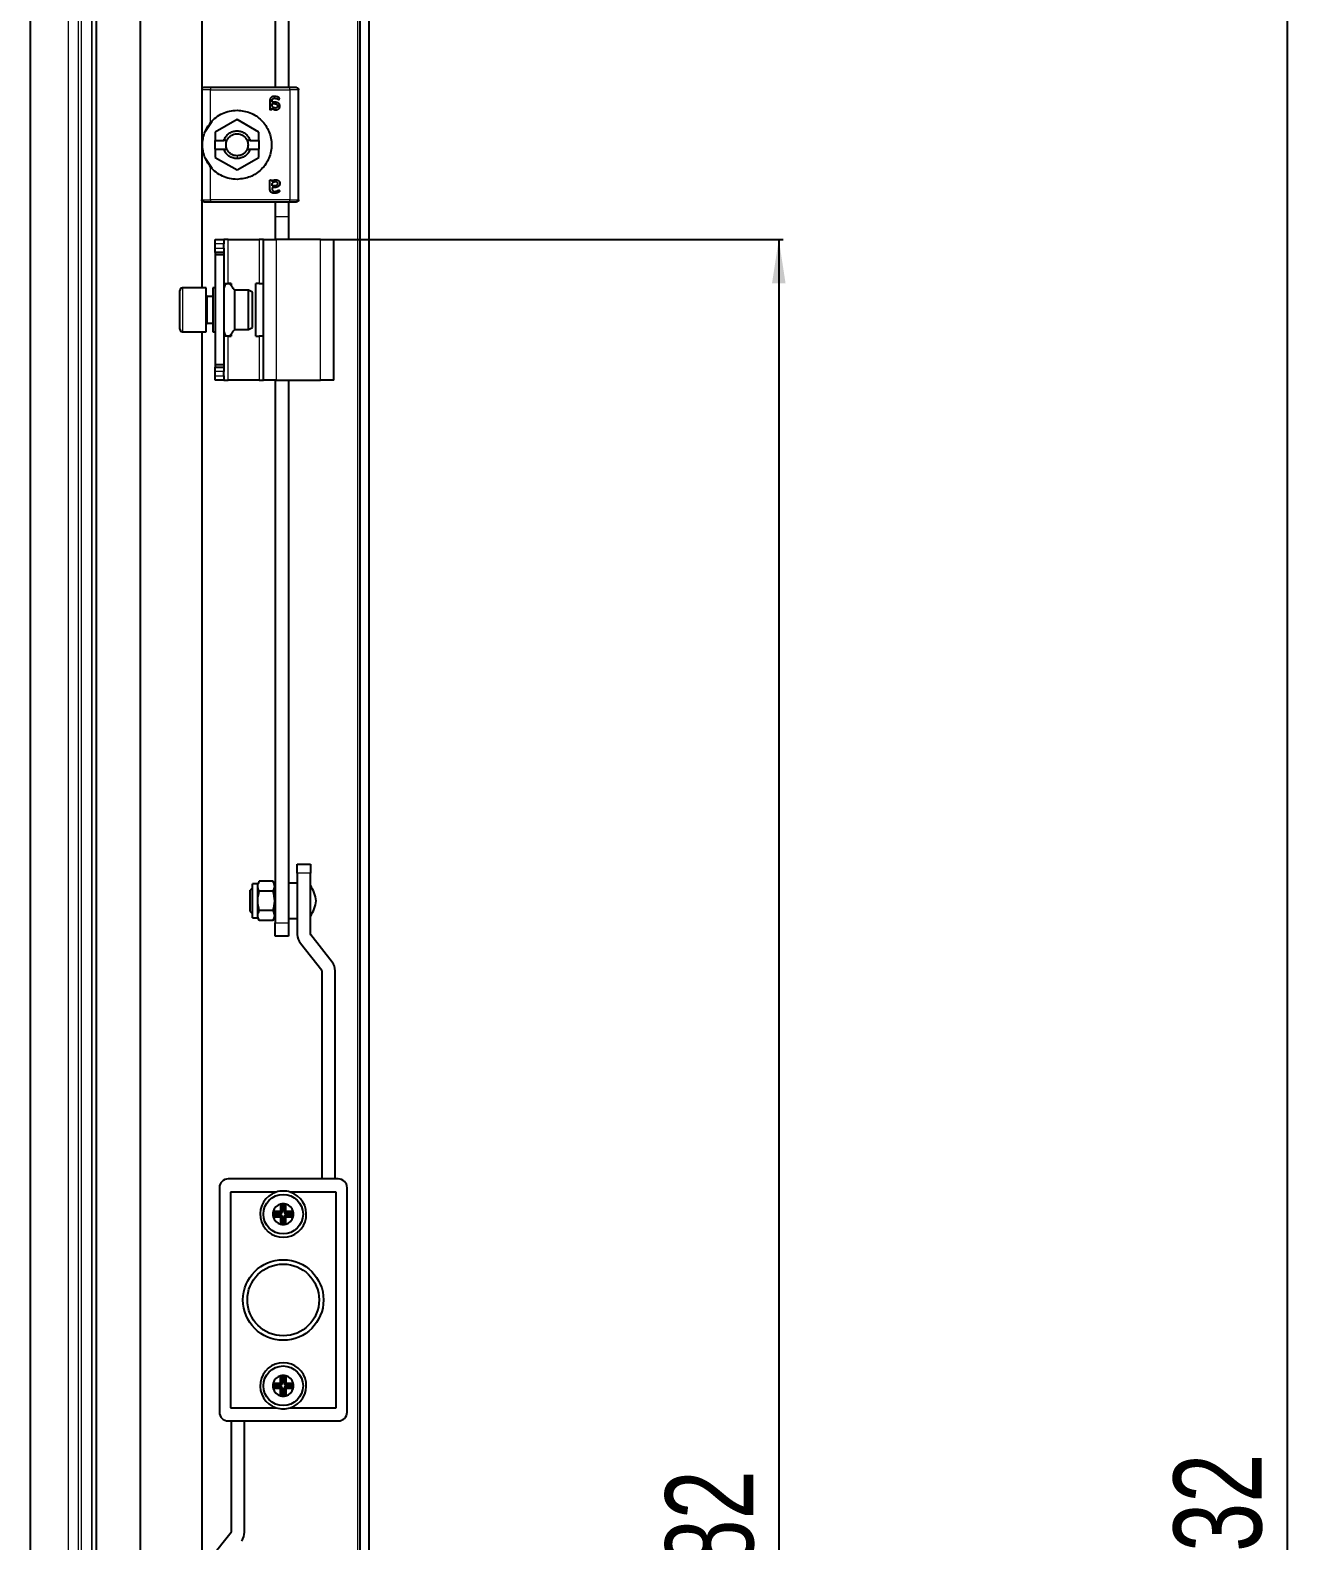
# Model space of a CAD drawing. Header units: millimetres. Extents: x -975 to 2049, y -1447 to 978.
# Drawn here: x 1762.1 to 2049.3, y -179.9 to 163.4 of the extents above; entities that cross this region are included whole.
import ezdxf

# ---------------------------------------------------------------- set-up
doc = ezdxf.new("R2010")
doc.units = ezdxf.units.MM
doc.layers.add('FORMAT', color=7, linetype='Continuous')
doc.styles.add('SLDTEXTSTYLE0', font='TXT', dxfattribs={"width": 0.75})
doc.dimstyles.new('SLDDIMSTYLE0', dxfattribs={"dimtxt": 20, "dimasz": 10, "dimexe": 0, "dimexo": 0.0625, "dimgap": 5, "dimtad": 2, "dimdec": 1, "dimrnd": 1e-09, "dimzin": 12, "dimdsep": 46, "dimtxsty": 'SLDTEXTSTYLE0', "dimsah": 1, "dimcen": 0.09, "dimadec": 0, "dimazin": 3, "dimtfac": 1, "dimtofl": 0, "dimtmove": 0, "dimatfit": 3, "dimfxl": 0, "dimfrac": 2, "dimtolj": 1, "dimtzin": 12, "dimarcsym": 0})

# ---------------------------------------------------------------- blocks, each defined once
blk = doc.blocks.new('_D_8')
at = {"layer": 'FORMAT'}
for p, q in [((1831.15, 690.82), (2048.76, 690.82)), ((2047.76, 690.82), (2047.76, -1041.18)), ((1831.15, -1041.18), (2048.76, -1041.18))]:
    blk.add_line(p, q, dxfattribs=at)
for points in [[(2047.76, 690.82), (2046.22, 680.82), (2049.29, 680.82)], [(2047.76, -1041.18), (2049.29, -1031.18), (2046.22, -1031.18)]]:
    blk.add_solid(points, dxfattribs=at)
at = {"layer": 'FORMAT', "insert": (2021.97, -204.74), "char_height": 20, "attachment_point": 1, "rotation": 90, "style": 'SLDTEXTSTYLE0'}
blk.add_mtext('1732', dxfattribs=at)
blk = doc.blocks.new('_D_11')
at = {"layer": 'FORMAT'}
for p, q in [((1831.15, 115.82), (1933.26, 115.82)), ((1932.26, 115.82), (1932.26, -466.18)), ((1831.15, -466.18), (1933.26, -466.18))]:
    blk.add_line(p, q, dxfattribs=at)
for points in [[(1932.26, 115.82), (1930.72, 105.82), (1933.8, 105.82)], [(1932.26, -466.18), (1933.8, -456.18), (1930.72, -456.18)]]:
    blk.add_solid(points, dxfattribs=at)
at = {"layer": 'FORMAT', "insert": (1906.48, -197.35), "char_height": 20, "attachment_point": 1, "rotation": 90, "style": 'SLDTEXTSTYLE0'}
blk.add_mtext('582', dxfattribs=at)

msp = doc.modelspace()

# ---------------------------------------------------------------- linework, layer by layer
at = {"color": 7, "linetype": 'Continuous', "lineweight": 25}
for p, q in [((1837.14, -1152.68), (1837.14, 802.32)), ((1839.14, -1152.68), (1839.14, 802.32)), ((1787.14, 769.32), (1787.14, -1119.68)), ((1777.14, 739.82), (1777.14, -1090.18)), ((1762.14, 724.82), (1762.14, -1075.18)), ((1801.14, 669.82), (1801.14, 149.99)), ((1817.84, 658.82), (1817.84, 150.32)), ((1820.84, 658.82), (1820.84, 150.32)), ((1801.14, 149.82), (1801.14, 124.82)), ((1821.14, 150.32), (1803.14, 150.32)), ((1821.74, 150.32), (1821.49, 150.32)), ((1823.14, 124.82), (1823.14, 149.82)), ((1816.58, 147.28), (1816.58, 145.41)), ((1817.04, 145.41), (1817.04, 145.69)), ((1817.11, 147.03), (1817.11, 147.24)), ((1817.49, 147.03), (1817.11, 147.03)), ((1817.11, 146.67), (1817.54, 146.67)), ((1817.11, 146.08), (1817.11, 146.67)), ((1801.97, 140.45), (1803.48, 142.7)), ((1809.14, 143.03), (1804.19, 140.18)), ((1814.09, 140.18), (1809.14, 143.03)), ((1804.19, 140.18), (1804.19, 138.32)), ((1804.19, 138.32), (1806.15, 138.32)), ((1804.19, 136.32), (1804.19, 138.32)), ((1806.85, 138.32), (1806.15, 138.32)), ((1812.13, 138.32), (1811.43, 138.32)), ((1812.13, 138.32), (1814.09, 138.32)), ((1814.09, 138.32), (1814.09, 140.18)), ((1814.09, 138.32), (1814.09, 136.32)), ((1803.48, 131.94), (1801.97, 134.19)), ((1804.19, 136.32), (1804.19, 134.46)), ((1804.19, 136.32), (1806.15, 136.32)), ((1804.19, 134.46), (1809.14, 131.6)), ((1806.15, 136.32), (1806.85, 136.32)), ((1809.14, 131.6), (1814.09, 134.46)), ((1811.43, 136.32), (1812.13, 136.32)), ((1812.13, 136.32), (1814.09, 136.32)), ((1814.09, 134.46), (1814.09, 136.32)), ((1816.58, 127.36), (1816.58, 129.23)), ((1817.04, 129.23), (1817.04, 128.95)), ((1817.11, 127.97), (1817.11, 128.55)), ((1817.54, 127.97), (1817.11, 127.97)), ((1817.49, 127.61), (1817.11, 127.61)), ((1817.11, 127.61), (1817.11, 127.39)), ((1801.14, 124.64), (1801.14, 104.82)), ((1803.14, 124.32), (1821.14, 124.32)), ((1817.84, 124.41), (1817.84, 121.02)), ((1820.84, 124.41), (1820.84, 121.02)), ((1821.49, 124.32), (1821.74, 124.32)), ((1817.84, 121.02), (1817.84, 115.82)), ((1820.84, 121.02), (1820.84, 115.82)), ((1804.14, 115.82), (1806.14, 115.82)), ((1804.14, 114.82), (1804.14, 115.82)), ((1804.14, 113.82), (1804.14, 114.82)), ((1804.14, 112.82), (1804.14, 113.82)), ((1806.14, 115.82), (1806.14, 114.82)), ((1807.14, 115.82), (1806.14, 115.82)), ((1806.14, 113.82), (1806.14, 114.82)), ((1806.14, 113.82), (1806.14, 112.82)), ((1807.14, 115.82), (1814.14, 115.82)), ((1815.14, 115.82), (1814.14, 115.82)), ((1815.14, 115.82), (1818.14, 115.82)), ((1815.14, 83.82), (1815.14, 115.82)), ((1828.14, 115.82), (1818.14, 115.82)), ((1828.14, 115.82), (1831.14, 115.82)), ((1831.14, 83.82), (1831.14, 115.82)), ((1806.14, 112.82), (1804.14, 112.82)), ((1804.14, 112.82), (1804.14, 112.32)), ((1806.14, 112.32), (1804.14, 112.32)), ((1804.14, 112.32), (1804.14, 87.32)), ((1806.14, 112.82), (1806.14, 112.32)), ((1806.14, 112.32), (1806.14, 87.32)), ((1796.14, 97.57), (1796.14, 104.22)), ((1802.14, 104.82), (1796.74, 104.82)), ((1802.14, 97.26), (1802.14, 104.82)), ((1804.14, 104.82), (1803.64, 104.82)), ((1803.64, 104.82), (1803.64, 103.61)), ((1803.64, 103.61), (1803.64, 94.82)), ((1806.14, 105.82), (1807.14, 105.82)), ((1807.84, 105.82), (1807.14, 105.82)), ((1807.84, 105.82), (1807.84, 105.37)), ((1811.77, 104.32), (1808.64, 104.32)), ((1808.64, 95.32), (1808.64, 104.32)), ((1812.64, 103.82), (1811.77, 104.32)), ((1811.77, 95.32), (1811.77, 104.32)), ((1812.64, 95.82), (1812.64, 103.82)), ((1813.44, 93.82), (1813.44, 105.82)), ((1814.14, 105.82), (1813.44, 105.82)), ((1814.14, 105.82), (1815.14, 105.82)), ((1803.64, 102.82), (1802.39, 102.82)), ((1796.14, 95.42), (1796.14, 97.57)), ((1802.14, 94.82), (1802.14, 97.26)), ((1802.39, 96.82), (1803.64, 96.82)), ((1796.74, 94.82), (1802.14, 94.82)), ((1801.14, 94.82), (1801.14, -445.18)), ((1803.64, 94.82), (1804.14, 94.82)), ((1807.14, 93.82), (1806.14, 93.82)), ((1807.14, 93.82), (1807.84, 93.82)), ((1807.84, 94.27), (1807.84, 93.82)), ((1808.64, 95.32), (1811.77, 95.32)), ((1811.77, 95.32), (1812.64, 95.82)), ((1813.44, 93.82), (1814.14, 93.82)), ((1815.14, 93.82), (1814.14, 93.82)), ((1806.14, 87.32), (1804.14, 87.32)), ((1804.14, 87.32), (1804.14, 86.82)), ((1804.14, 85.82), (1804.14, 86.82)), ((1804.14, 86.82), (1806.14, 86.82)), ((1804.14, 84.82), (1804.14, 85.82)), ((1806.14, 87.32), (1806.14, 86.82)), ((1806.14, 86.82), (1806.14, 85.82)), ((1806.14, 84.82), (1806.14, 85.82)), ((1804.14, 83.82), (1804.14, 84.82)), ((1806.14, 83.82), (1804.14, 83.82)), ((1806.14, 84.82), (1806.14, 83.82)), ((1806.14, 83.82), (1807.14, 83.82)), ((1814.14, 83.82), (1807.14, 83.82)), ((1814.14, 83.82), (1815.14, 83.82)), ((1818.14, 83.82), (1815.14, 83.82)), ((1817.84, 83.82), (1817.84, -39.48)), ((1818.14, 83.82), (1828.14, 83.82)), ((1820.84, 83.82), (1820.84, -39.48)), ((1831.14, 83.82), (1828.14, 83.82)), ((1822.84, -26.18), (1825.84, -26.18)), ((1822.84, -28.18), (1822.84, -26.18)), ((1825.84, -26.18), (1825.84, -28.18)), ((1813.84, -30.63), (1812.64, -30.63)), ((1812.64, -34.48), (1812.64, -30.63)), ((1814.19, -30.03), (1813.84, -30.63)), ((1813.84, -34.48), (1813.84, -30.63)), ((1817.29, -30.03), (1814.19, -30.03)), ((1817.64, -30.63), (1817.29, -30.03)), ((1817.64, -30.63), (1817.64, -38.33)), ((1822.84, -30.48), (1820.84, -30.48)), ((1822.84, -28.18), (1822.84, -42.11)), ((1825.84, -42.11), (1825.84, -28.18)), ((1812.64, -31.53), (1812.14, -32.03)), ((1812.14, -36.93), (1812.14, -32.03)), ((1817.29, -32.26), (1814.19, -32.26)), ((1817.84, -31.53), (1817.64, -31.53)), ((1812.14, -36.93), (1812.64, -37.43)), ((1812.64, -38.33), (1812.64, -34.48)), ((1813.84, -38.33), (1813.84, -34.48)), ((1817.29, -36.71), (1814.19, -36.71)), ((1817.64, -37.43), (1817.84, -37.43)), ((1812.64, -38.33), (1813.84, -38.33)), ((1813.84, -38.33), (1814.19, -38.93)), ((1817.29, -38.93), (1814.19, -38.93)), ((1817.29, -38.93), (1817.64, -38.33)), ((1817.84, -42.48), (1817.84, -39.48)), ((1820.84, -38.48), (1822.84, -38.48)), ((1820.84, -39.48), (1820.84, -42.48)), ((1820.84, -42.48), (1817.84, -42.48)), ((1823.53, -44.09), (1828.4, -50.27)), ((1830.75, -48.41), (1825.88, -42.24)), ((1828.44, -50.39), (1828.44, -97.68)), ((1831.44, -97.68), (1831.44, -50.39)), ((1832.14, -97.68), (1807.14, -97.68)), ((1805.14, -99.68), (1805.14, -150.68)), ((1807.64, -100.68), (1807.64, -149.68)), ((1818.04, -100.68), (1807.64, -100.68)), ((1831.64, -100.68), (1821.24, -100.68)), ((1831.64, -149.68), (1831.64, -100.68)), ((1834.14, -150.68), (1834.14, -99.68)), ((1817.73, -105.52), (1817.37, -105.08)), ((1818.94, -105.08), (1817.37, -105.08)), ((1817.73, -105.84), (1817.37, -106.28)), ((1817.37, -106.28), (1818.94, -106.28)), ((1818.94, -105.52), (1817.73, -105.52)), ((1817.73, -105.84), (1818.94, -105.84)), ((1819.04, -103.41), (1819.04, -104.98)), ((1819.48, -103.77), (1819.04, -103.41)), ((1819.04, -106.38), (1819.04, -107.95)), ((1819.48, -103.77), (1819.48, -104.98)), ((1819.48, -106.38), (1819.48, -107.59)), ((1819.8, -103.77), (1820.24, -103.41)), ((1819.8, -104.98), (1819.8, -103.77)), ((1819.8, -107.59), (1819.8, -106.38)), ((1820.24, -104.98), (1820.24, -103.41)), ((1820.24, -107.95), (1820.24, -106.38)), ((1821.91, -105.08), (1820.34, -105.08)), ((1821.55, -105.52), (1820.34, -105.52)), ((1820.34, -105.84), (1821.55, -105.84)), ((1820.34, -106.28), (1821.91, -106.28)), ((1821.55, -105.52), (1821.91, -105.08)), ((1821.55, -105.84), (1821.91, -106.28)), ((1819.48, -107.59), (1819.04, -107.95)), ((1819.8, -107.59), (1820.24, -107.95)), ((1817.37, -144.08), (1818.94, -144.08)), ((1817.73, -144.52), (1817.37, -144.08)), ((1819.04, -143.98), (1819.04, -142.41)), ((1819.48, -142.77), (1819.04, -142.41)), ((1819.48, -143.98), (1819.48, -142.77)), ((1819.8, -142.77), (1820.24, -142.41)), ((1819.8, -142.77), (1819.8, -143.98)), ((1820.24, -142.41), (1820.24, -143.98)), ((1820.34, -144.08), (1821.91, -144.08)), ((1821.55, -144.52), (1821.91, -144.08)), ((1817.73, -144.84), (1817.37, -145.28)), ((1818.94, -145.28), (1817.37, -145.28)), ((1817.73, -144.52), (1818.94, -144.52)), ((1818.94, -144.84), (1817.73, -144.84)), ((1819.04, -146.95), (1819.04, -145.38)), ((1819.48, -146.59), (1819.04, -146.95)), ((1819.48, -146.59), (1819.48, -145.38)), ((1819.8, -145.38), (1819.8, -146.59)), ((1819.8, -146.59), (1820.24, -146.95)), ((1820.24, -145.38), (1820.24, -146.95)), ((1820.34, -144.52), (1821.55, -144.52)), ((1821.55, -144.84), (1820.34, -144.84)), ((1821.91, -145.28), (1820.34, -145.28)), ((1821.55, -144.84), (1821.91, -145.28)), ((1807.64, -149.68), (1818.04, -149.68)), ((1821.24, -149.68), (1831.64, -149.68)), ((1807.14, -152.68), (1832.14, -152.68)), ((1807.84, -152.68), (1807.84, -177.91)), ((1810.84, -177.91), (1810.84, -152.68)), ((1807.8, -178.04), (1803.04, -184.01))]:
    msp.add_line(p, q, dxfattribs=at)
at = {"color": 8, "linetype": 'Continuous', "lineweight": 18}
for p, q in [((1836.54, 799.72), (1836.54, -1150.08)), ((1776.04, 738.72), (1776.04, -1089.08)), ((1776.14, 738.82), (1776.14, -1089.18)), ((1773.04, 735.72), (1773.04, -1086.08)), ((1773.73, 736.41), (1773.73, -1086.77)), ((1770.73, 733.41), (1770.73, -1083.77)), ((1803.14, 142.38), (1803.14, 149.82)), ((1803.14, 149.82), (1821.14, 149.82)), ((1821.14, 149.82), (1821.14, 124.82)), ((1809.14, 134.82), (1809.14, 134.17)), ((1803.14, 124.82), (1803.14, 132.26)), ((1821.14, 124.82), (1803.14, 124.82)), ((1817.84, 121.02), (1820.84, 121.02)), ((1806.14, 114.82), (1804.14, 114.82)), ((1804.14, 113.82), (1806.14, 113.82)), ((1807.14, 105.82), (1807.14, 115.82)), ((1814.14, 115.82), (1814.14, 105.82)), ((1818.14, 83.82), (1818.14, 115.82)), ((1828.14, 83.82), (1828.14, 115.82)), ((1796.74, 104.82), (1796.74, 97.26)), ((1802.39, 102.82), (1802.39, 96.82)), ((1796.74, 97.26), (1796.74, 94.82)), ((1807.14, 83.82), (1807.14, 93.82)), ((1814.14, 93.82), (1814.14, 83.82)), ((1806.14, 85.82), (1804.14, 85.82)), ((1804.14, 84.82), (1806.14, 84.82)), ((1825.84, -28.18), (1822.84, -28.18)), ((1817.84, -39.48), (1820.84, -39.48)), ((1818.94, -105.52), (1818.94, -105.08)), ((1818.94, -105.84), (1818.94, -106.28)), ((1819.48, -104.98), (1819.04, -104.98)), ((1819.48, -106.38), (1819.04, -106.38)), ((1819.8, -104.98), (1820.24, -104.98)), ((1819.8, -106.38), (1820.24, -106.38)), ((1820.34, -105.52), (1820.34, -105.08)), ((1820.34, -105.84), (1820.34, -106.28)), ((1818.94, -144.52), (1818.94, -144.08)), ((1819.48, -143.98), (1819.04, -143.98)), ((1819.8, -143.98), (1820.24, -143.98)), ((1820.34, -144.52), (1820.34, -144.08)), ((1818.94, -144.84), (1818.94, -145.28)), ((1819.48, -145.38), (1819.04, -145.38)), ((1819.8, -145.38), (1820.24, -145.38)), ((1820.34, -144.84), (1820.34, -145.28))]:
    msp.add_line(p, q, dxfattribs=at)
at = {"color": 7, "linetype": 'Continuous', "lineweight": 25}
for centre, radius in [((1819.64, -105.68), 4.5), ((1819.64, -125.18), 9.15), ((1819.64, -125.18), 8.15), ((1819.64, -144.68), 4.5)]:
    msp.add_circle(centre, radius, dxfattribs=at)
for centre, radius, start, end in [((1796.74, 104.22), 0.6, 90, 180), ((1802.39, 103.07), 0.25, 180, 270), ((1802.39, 96.57), 0.25, 90, 180), ((1796.74, 95.42), 0.6, 180, 270), ((1819.2, -35.44), 8, 6.8819, 33.8709), ((1819.2, -33.52), 8, 326.1291, 353.1181), ((1826.04, -42.11), 3.2, 180, 218.264), ((1826.04, -42.11), 0.2, 180, 218.264), ((1828.24, -50.39), 0.2, 0, 38.264), ((1828.24, -50.39), 3.2, 0, 38.264), ((1807.14, -99.68), 2, 90, 180), ((1832.14, -99.68), 2, 0, 90), ((1819.64, -105.68), 5.25, 107.7528, 72.2472), ((1819.64, -105.68), 5.25, 72.2472, 107.7528), ((1819.64, -105.68), 2.35, 165.2075, 194.7925), ((1819.64, -105.68), 2.35, 104.7925, 165.2075), ((1819.64, -105.68), 2.35, 194.7925, 255.2075), ((1819.64, -105.68), 1.91, 175.1056, 184.8944), ((1818.94, -104.98), 0.1, 270, 0), ((1818.94, -104.98), 0.537, 270, 0), ((1818.94, -106.38), 0.537, 0, 90), ((1818.94, -106.38), 0.1, 0, 90), ((1819.64, -105.68), 2.35, 75.2075, 104.7925), ((1819.64, -105.68), 1.91, 85.1056, 94.8944), ((1820.34, -104.98), 0.537, 180, 270), ((1820.34, -106.38), 0.537, 90, 180), ((1819.64, -105.68), 2.35, 14.7925, 75.2075), ((1820.34, -104.98), 0.1, 180, 270), ((1819.64, -105.68), 2.35, 284.7925, 345.2075), ((1820.34, -106.38), 0.1, 90, 180), ((1819.64, -105.68), 1.91, 355.1056, 4.8944), ((1819.64, -105.68), 2.35, 345.2075, 14.7925), ((1819.64, -105.68), 2.35, 255.2075, 284.7925), ((1819.64, -105.68), 1.91, 265.1056, 274.8944), ((1819.64, -144.68), 5.25, 287.7528, 252.2472), ((1819.64, -144.68), 2.35, 165.2075, 194.7925), ((1819.64, -144.68), 2.35, 104.7925, 165.2075), ((1818.94, -143.98), 0.1, 270, 0), ((1818.94, -143.98), 0.537, 270, 0), ((1819.64, -144.68), 2.35, 75.2075, 104.7925), ((1819.64, -144.68), 1.91, 85.1056, 94.8944), ((1820.34, -143.98), 0.537, 180, 270), ((1819.64, -144.68), 2.35, 14.7925, 75.2075), ((1820.34, -143.98), 0.1, 180, 270), ((1819.64, -144.68), 2.35, 345.2075, 14.7925), ((1819.64, -144.68), 2.35, 194.7925, 255.2075), ((1819.64, -144.68), 1.91, 175.1056, 184.8944), ((1818.94, -145.38), 0.537, 0, 90), ((1818.94, -145.38), 0.1, 0, 90), ((1819.64, -144.68), 2.35, 255.2075, 284.7925), ((1819.64, -144.68), 1.91, 265.1056, 274.8944), ((1820.34, -145.38), 0.537, 90, 180), ((1819.64, -144.68), 2.35, 284.7925, 345.2075), ((1820.34, -145.38), 0.1, 90, 180), ((1819.64, -144.68), 1.91, 355.1056, 4.8944), ((1807.14, -150.68), 2, 180, 270), ((1819.64, -144.68), 5.25, 252.2472, 287.7528), ((1832.14, -150.68), 2, 270, 0), ((1807.64, -177.91), 0.2, 321.4416, 0), ((1807.64, -177.91), 3.2, 321.4416, 0)]:
    msp.add_arc(centre, radius, start, end, dxfattribs=at)
for points in [[(1801.64, 150.32), (1801.58, 150.31), (1801.44, 150.3), (1801.28, 150.18), (1801.16, 150.02), (1801.15, 149.88), (1801.14, 149.82)], [(1803.14, 150.32), (1802.94, 150.32), (1802.55, 150.32), (1802.06, 150.32), (1801.71, 150.32), (1801.66, 150.32), (1801.64, 150.32)], [(1822.64, 150.32), (1822.62, 150.32), (1822.57, 150.32), (1822.23, 150.32), (1821.73, 150.32), (1821.34, 150.32), (1821.14, 150.32)], [(1822.64, 150.32), (1822.71, 150.31), (1822.84, 150.3), (1823, 150.18), (1823.12, 150.02), (1823.13, 149.88), (1823.14, 149.82)], [(1803.14, 142.38), (1803.53, 142.79), (1804.32, 143.62), (1805.81, 144.49), (1807.43, 145.06), (1808.57, 145.13), (1809.14, 145.17)], [(1809.14, 145.17), (1810.17, 145.05), (1812.22, 144.82), (1814.84, 143), (1816.58, 140.41), (1817.19, 137.32), (1816.58, 134.23), (1814.84, 131.64), (1812.22, 129.82), (1810.17, 129.59), (1809.14, 129.47)], [(1806.15, 138.32), (1806.29, 138.62), (1806.55, 139.22), (1807.27, 139.92), (1808.16, 140.37), (1809.14, 140.52), (1810.12, 140.37), (1811.01, 139.92), (1811.73, 139.22), (1812, 138.62), (1812.13, 138.32)], [(1806.85, 136.32), (1806.79, 136.48), (1806.67, 136.8), (1806.63, 137.32), (1806.67, 137.84), (1806.79, 138.16), (1806.85, 138.32)], [(1806.85, 138.32), (1806.96, 138.53), (1807.2, 138.96), (1807.75, 139.44), (1808.42, 139.76), (1808.9, 139.8), (1809.14, 139.82)], [(1809.14, 139.82), (1809.38, 139.8), (1809.87, 139.76), (1810.53, 139.44), (1811.09, 138.96), (1811.32, 138.53), (1811.43, 138.32)], [(1811.43, 138.32), (1811.49, 138.16), (1811.61, 137.84), (1811.66, 137.32), (1811.61, 136.8), (1811.49, 136.48), (1811.43, 136.32)], [(1809.14, 134.17), (1808.81, 134.2), (1808.16, 134.26), (1807.27, 134.73), (1806.55, 135.41), (1806.29, 136.02), (1806.15, 136.32)], [(1809.14, 134.82), (1808.9, 134.84), (1808.42, 134.88), (1807.75, 135.2), (1807.2, 135.68), (1806.96, 136.11), (1806.85, 136.32)], [(1812.13, 136.32), (1812, 136.02), (1811.73, 135.41), (1811.01, 134.73), (1810.12, 134.26), (1809.47, 134.2), (1809.14, 134.17)], [(1811.43, 136.32), (1811.32, 136.11), (1811.09, 135.68), (1810.53, 135.2), (1809.87, 134.88), (1809.38, 134.84), (1809.14, 134.82)], [(1809.14, 129.47), (1808.57, 129.5), (1807.43, 129.58), (1805.81, 130.15), (1804.32, 131.02), (1803.53, 131.85), (1803.14, 132.26)], [(1801.64, 124.32), (1801.58, 124.33), (1801.44, 124.34), (1801.28, 124.46), (1801.16, 124.62), (1801.15, 124.75), (1801.14, 124.82)], [(1801.64, 124.32), (1801.66, 124.32), (1801.71, 124.32), (1802.06, 124.32), (1802.55, 124.32), (1802.94, 124.32), (1803.14, 124.32)], [(1821.14, 124.32), (1821.34, 124.32), (1821.73, 124.32), (1822.23, 124.32), (1822.57, 124.32), (1822.62, 124.32), (1822.64, 124.32)], [(1823.14, 124.82), (1823.13, 124.75), (1823.12, 124.62), (1823, 124.46), (1822.84, 124.34), (1822.71, 124.33), (1822.64, 124.32)]]:
    msp.add_open_spline(points, degree=3, dxfattribs=at)
at = {"color": 8, "linetype": 'Continuous', "lineweight": 18}
for points in [[(1803.14, 149.82), (1802.88, 149.82), (1802.35, 149.82), (1801.69, 149.82), (1801.23, 149.82), (1801.17, 149.82), (1801.14, 149.82)], [(1803.14, 150.32), (1803.14, 150.31), (1803.14, 150.3), (1803.14, 150.18), (1803.14, 150.02), (1803.14, 149.88), (1803.14, 149.82)], [(1821.14, 149.82), (1821.14, 149.88), (1821.14, 150.02), (1821.14, 150.18), (1821.14, 150.3), (1821.14, 150.31), (1821.14, 150.32)], [(1823.14, 149.82), (1823.11, 149.82), (1823.05, 149.82), (1822.59, 149.82), (1821.93, 149.82), (1821.4, 149.82), (1821.14, 149.82)], [(1801.14, 124.82), (1801.17, 124.82), (1801.23, 124.82), (1801.69, 124.82), (1802.35, 124.82), (1802.88, 124.82), (1803.14, 124.82)], [(1803.14, 124.82), (1803.14, 124.75), (1803.14, 124.62), (1803.14, 124.46), (1803.14, 124.34), (1803.14, 124.33), (1803.14, 124.32)], [(1821.14, 124.32), (1821.14, 124.33), (1821.14, 124.34), (1821.14, 124.46), (1821.14, 124.62), (1821.14, 124.75), (1821.14, 124.82)], [(1821.14, 124.82), (1821.4, 124.82), (1821.93, 124.82), (1822.59, 124.82), (1823.05, 124.82), (1823.11, 124.82), (1823.14, 124.82)]]:
    msp.add_open_spline(points, degree=3, dxfattribs=at)
at = {"color": 7, "linetype": 'Continuous', "lineweight": 25}
for points, knots in [([(1817.69, 148.32), (1817.55, 148.31), (1817.32, 148.3), (1817.04, 148.21), (1816.86, 148.09), (1816.71, 147.92), (1816.6, 147.65), (1816.59, 147.42), (1816.58, 147.28)], [0, 0, 0, 0, 0.250089, 0.382495, 0.500259, 0.622163, 0.750133, 1, 1, 1, 1]), ([(1817.11, 147.24), (1817.12, 147.33), (1817.12, 147.47), (1817.18, 147.64), (1817.25, 147.75), (1817.36, 147.83), (1817.48, 147.88), (1817.62, 147.9), (1817.71, 147.91), (1817.75, 147.91)], [0, 0, 0, 0, 0.250023, 0.382539, 0.499802, 0.620838, 0.749652, 0.874777, 1, 1, 1, 1]), ([(1818.76, 147.82), (1818.76, 147.88), (1818.76, 147.96), (1818.69, 148.05), (1818.56, 148.14), (1818.23, 148.27), (1817.91, 148.3), (1817.69, 148.32)], [0, 0, 0, 0, 0.124693, 0.187182, 0.249773, 0.500039, 1, 1, 1, 1]), ([(1817.75, 147.91), (1817.91, 147.89), (1818.15, 147.86), (1818.41, 147.74), (1818.53, 147.67), (1818.6, 147.63), (1818.64, 147.62), (1818.66, 147.61)], [0, 0, 0, 0, 0.4987, 0.749508, 0.874949, 0.946783, 1, 1, 1, 1]), ([(1818.66, 147.61), (1818.67, 147.61), (1818.68, 147.62), (1818.7, 147.63), (1818.72, 147.64), (1818.73, 147.66), (1818.75, 147.7), (1818.76, 147.74), (1818.76, 147.79), (1818.76, 147.81), (1818.76, 147.82)], [0, 0, 0, 0, 0.128825, 0.180169, 0.243397, 0.36986, 0.499864, 0.749649, 0.843476, 1, 1, 1, 1]), ([(1816.58, 145.41), (1816.58, 145.4), (1816.58, 145.38), (1816.6, 145.36), (1816.62, 145.34), (1816.7, 145.32), (1816.77, 145.32), (1816.81, 145.32)], [0, 0, 0, 0, 0.124881, 0.183376, 0.250934, 0.500336, 1, 1, 1, 1]), ([(1816.81, 145.32), (1816.86, 145.32), (1816.92, 145.32), (1817, 145.34), (1817.03, 145.36), (1817.04, 145.38), (1817.04, 145.4), (1817.04, 145.41)], [0, 0, 0, 0, 0.499718, 0.749437, 0.810587, 0.875078, 1, 1, 1, 1]), ([(1817.04, 145.69), (1817.16, 145.58), (1817.35, 145.41), (1817.63, 145.3), (1817.79, 145.26), (1817.87, 145.26), (1817.92, 145.26)], [0, 0, 0, 0, 0.499113, 0.749325, 0.874665, 1, 1, 1, 1]), ([(1817.83, 145.67), (1817.76, 145.68), (1817.62, 145.69), (1817.36, 145.82), (1817.21, 145.98), (1817.11, 146.08)], [0, 0, 0, 0, 0.249939, 0.499864, 1, 1, 1, 1]), ([(1818.88, 146.1), (1818.87, 146.18), (1818.86, 146.34), (1818.77, 146.56), (1818.61, 146.73), (1818.35, 146.9), (1817.96, 147.01), (1817.65, 147.02), (1817.49, 147.03)], [0, 0, 0, 0, 0.125049, 0.249886, 0.370856, 0.49982, 0.749609, 1, 1, 1, 1]), ([(1817.54, 146.67), (1817.64, 146.67), (1817.82, 146.66), (1818.05, 146.6), (1818.19, 146.51), (1818.29, 146.41), (1818.34, 146.28), (1818.34, 146.19), (1818.35, 146.14)], [0, 0, 0, 0, 0.279652, 0.500248, 0.629485, 0.750186, 0.875763, 1, 1, 1, 1]), ([(1818.35, 146.14), (1818.34, 146.08), (1818.33, 145.98), (1818.27, 145.86), (1818.2, 145.79), (1818.12, 145.73), (1818.03, 145.7), (1817.93, 145.68), (1817.87, 145.67), (1817.83, 145.67)], [0, 0, 0, 0, 0.249168, 0.373635, 0.49939, 0.619394, 0.749656, 0.87477, 1, 1, 1, 1]), ([(1817.92, 145.26), (1818.04, 145.27), (1818.22, 145.28), (1818.45, 145.36), (1818.6, 145.46), (1818.72, 145.59), (1818.85, 145.8), (1818.86, 145.98), (1818.88, 146.1)], [0, 0, 0, 0, 0.25007, 0.379181, 0.500499, 0.62417, 0.750842, 1, 1, 1, 1]), ([(1803.14, 132.26), (1802.85, 132.64), (1802.28, 133.39), (1801.73, 134.64), (1801.38, 135.92), (1801.25, 137.32), (1801.38, 138.72), (1801.73, 140), (1802.29, 141.25), (1802.86, 142), (1803.14, 142.38)], [0, 0, 0, 0, 0.125762, 0.25037, 0.375307, 0.500139, 0.62481, 0.749763, 0.874888, 1, 1, 1, 1]), ([(1816.58, 129.23), (1816.58, 129.24), (1816.58, 129.26), (1816.6, 129.27), (1816.62, 129.3), (1816.7, 129.32), (1816.77, 129.32), (1816.81, 129.32)], [0, 0, 0, 0, 0.124884, 0.186377, 0.250914, 0.500322, 1, 1, 1, 1]), ([(1817.69, 126.32), (1817.62, 126.32), (1817.47, 126.32), (1817.25, 126.36), (1817.04, 126.43), (1816.85, 126.55), (1816.71, 126.72), (1816.6, 126.99), (1816.59, 127.21), (1816.58, 127.36)], [0, 0, 0, 0, 0.125255, 0.250437, 0.383066, 0.500493, 0.622629, 0.75025, 1, 1, 1, 1]), ([(1816.81, 129.32), (1816.86, 129.32), (1816.92, 129.32), (1816.98, 129.3), (1817.01, 129.29), (1817.03, 129.28), (1817.04, 129.26), (1817.04, 129.24), (1817.04, 129.23)], [0, 0, 0, 0, 0.499162, 0.644242, 0.749698, 0.813605, 0.875217, 1, 1, 1, 1]), ([(1817.04, 128.95), (1817.16, 129.06), (1817.35, 129.23), (1817.67, 129.36), (1817.83, 129.37), (1817.92, 129.38)], [0, 0, 0, 0, 0.499364, 0.749701, 1, 1, 1, 1]), ([(1817.11, 128.55), (1817.21, 128.66), (1817.36, 128.82), (1817.59, 128.93), (1817.73, 128.96), (1817.8, 128.96), (1817.83, 128.97)], [0, 0, 0, 0, 0.499765, 0.749504, 0.874771, 1, 1, 1, 1]), ([(1817.11, 127.39), (1817.11, 127.35), (1817.11, 127.26), (1817.14, 127.13), (1817.18, 127), (1817.25, 126.89), (1817.36, 126.81), (1817.53, 126.74), (1817.66, 126.73), (1817.75, 126.73)], [0, 0, 0, 0, 0.125295, 0.250514, 0.383518, 0.50035, 0.621938, 0.750243, 1, 1, 1, 1]), ([(1818.88, 128.53), (1818.87, 128.5), (1818.87, 128.42), (1818.84, 128.26), (1818.77, 128.08), (1818.61, 127.9), (1818.34, 127.74), (1817.96, 127.63), (1817.65, 127.62), (1817.49, 127.61)], [0, 0, 0, 0, 0.062637, 0.125278, 0.250072, 0.374841, 0.499994, 0.749696, 1, 1, 1, 1]), ([(1818.35, 128.5), (1818.34, 128.45), (1818.34, 128.36), (1818.29, 128.23), (1818.19, 128.13), (1818.05, 128.04), (1817.82, 127.98), (1817.64, 127.97), (1817.54, 127.97)], [0, 0, 0, 0, 0.1244465, 0.2497948, 0.3699999, 0.4997343, 0.7199319, 1, 1, 1, 1]), ([(1817.75, 126.73), (1817.91, 126.74), (1818.22, 126.77), (1818.48, 126.98), (1818.64, 127.02), (1818.66, 127.03)], [0, 0, 0, 0, 0.498852, 0.946609, 1, 1, 1, 1]), ([(1817.83, 128.97), (1817.9, 128.96), (1818, 128.96), (1818.12, 128.91), (1818.2, 128.85), (1818.27, 128.78), (1818.32, 128.69), (1818.34, 128.59), (1818.35, 128.53), (1818.35, 128.5)], [0, 0, 0, 0, 0.249623, 0.37714, 0.499734, 0.62273, 0.749812, 0.874876, 1, 1, 1, 1]), ([(1817.92, 129.38), (1818.04, 129.37), (1818.22, 129.36), (1818.45, 129.27), (1818.6, 129.18), (1818.72, 129.05), (1818.85, 128.84), (1818.86, 128.66), (1818.88, 128.53)], [0, 0, 0, 0, 0.25007, 0.379559, 0.500499, 0.624556, 0.750843, 1, 1, 1, 1]), ([(1818.66, 127.03), (1818.67, 127.02), (1818.68, 127.02), (1818.7, 127.01), (1818.72, 127), (1818.73, 126.97), (1818.76, 126.91), (1818.76, 126.86), (1818.76, 126.82)], [0, 0, 0, 0, 0.13107, 0.182437, 0.243796, 0.371388, 0.500442, 1, 1, 1, 1]), ([(1818.76, 126.82), (1818.76, 126.79), (1818.76, 126.74), (1818.74, 126.65), (1818.69, 126.59), (1818.56, 126.5), (1818.23, 126.37), (1817.91, 126.34), (1817.69, 126.32)], [0, 0, 0, 0, 0.062686, 0.125173, 0.187628, 0.250185, 0.500314, 1, 1, 1, 1]), ([(1808.64, 104.32), (1808.47, 104.47), (1808.12, 104.78), (1807.92, 105.35), (1807.56, 105.65), (1807.22, 105.78), (1806.86, 105.75), (1806.51, 105.56), (1806.26, 105.2), (1806.18, 104.9), (1806.14, 104.75)], [0, 0, 0, 0, 0.185676, 0.371025, 0.466937, 0.562172, 0.656347, 0.751553, 0.873842, 1, 1, 1, 1]), ([(1806.14, 94.89), (1806.18, 94.74), (1806.26, 94.44), (1806.51, 94.08), (1806.86, 93.89), (1807.22, 93.86), (1807.56, 93.99), (1807.92, 94.29), (1808.12, 94.86), (1808.47, 95.17), (1808.64, 95.32)], [0, 0, 0, 0, 0.126158, 0.248447, 0.343653, 0.437828, 0.533063, 0.628975, 0.814324, 1, 1, 1, 1]), ([(1814.19, -32.26), (1814.01, -31.86), (1813.67, -31.11), (1814.02, -30.38), (1814.19, -30.03)], [0, 0, 0, 0, 0.534707, 1, 1, 1, 1]), ([(1817.29, -30.03), (1817.47, -30.43), (1817.81, -31.17), (1817.46, -31.91), (1817.29, -32.26)], [0, 0, 0, 0, 0.534707, 1, 1, 1, 1]), ([(1814.19, -36.71), (1814.01, -35.95), (1813.67, -34.47), (1814.02, -32.98), (1814.19, -32.26)], [0, 0, 0, 0, 0.508481, 1, 1, 1, 1]), ([(1817.29, -32.26), (1817.47, -33.01), (1817.81, -34.49), (1817.46, -35.98), (1817.29, -36.71)], [0, 0, 0, 0, 0.508481, 1, 1, 1, 1]), ([(1814.19, -38.93), (1814.01, -38.53), (1813.67, -37.79), (1814.02, -37.05), (1814.19, -36.71)], [0, 0, 0, 0, 0.534707, 1, 1, 1, 1]), ([(1817.29, -36.71), (1817.47, -37.1), (1817.81, -37.85), (1817.46, -38.59), (1817.29, -38.93)], [0, 0, 0, 0, 0.534707, 1, 1, 1, 1])]:
    msp.add_open_spline(points, degree=3, knots=knots, dxfattribs=at)

# ---------------------------------------------------------------- dimensions: what is measured, and where the dimension line sits
at = {"layer": 'FORMAT'}
for base, p1, p2, picture, middle in [((2047.76, -1041.18), (1831.14, 690.82), (1831.14, -1041.18), '_D_8', (2047.76, -175.18)), ((1932.26, -466.18), (1831.14, 115.82), (1831.14, -466.18), '_D_11', (1932.26, -175.18))]:
    dim = msp.add_linear_dim(base=base, p1=p1, p2=p2, angle=90, dimstyle='SLDDIMSTYLE0', dxfattribs=at)
    dim.commit()
    dim.dimension.update_dxf_attribs({"geometry": picture, "text_midpoint": middle, "dimtype": 160})

doc.saveas('drawing.dxf')
